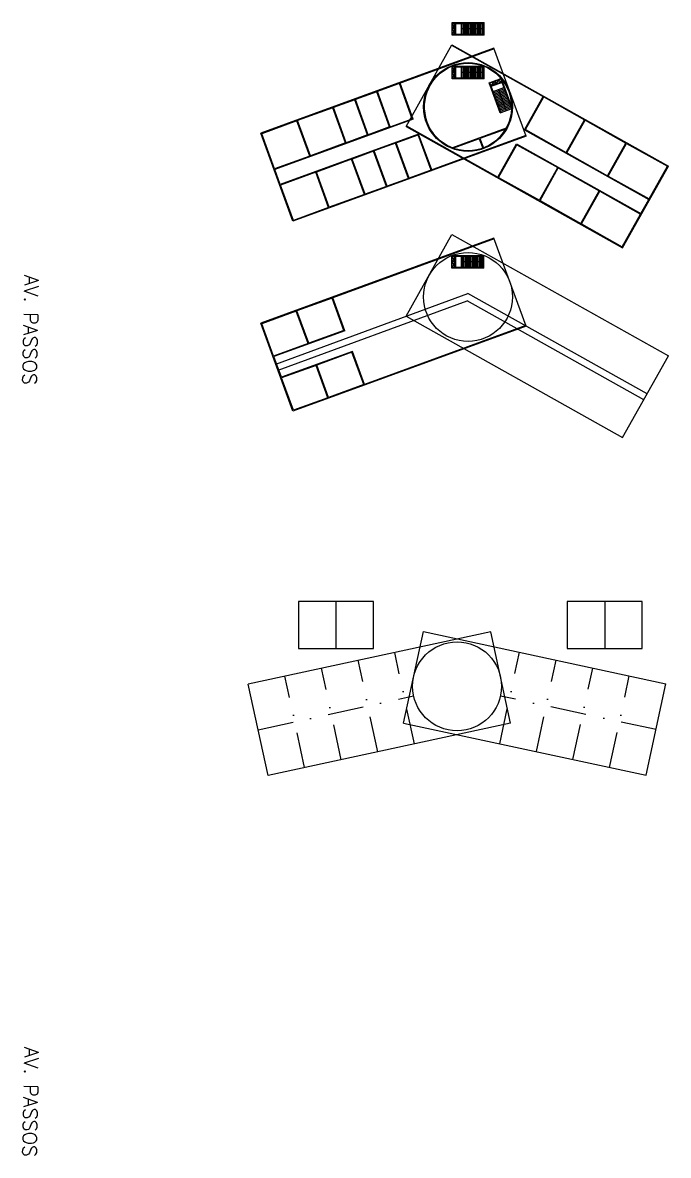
# Model space of a CAD drawing. Header units: millimetres. Extents: x -210 to 1173, y -437 to 320.
# Drawn here: x 884.2 to 1022.2, y 77.6 to 319.6 of the extents above; entities that cross this region are included whole.
import ezdxf

# ---------------------------------------------------------------- set-up
doc = ezdxf.new("R2010")
doc.units = ezdxf.units.MM
doc.header["$LTSCALE"] = 0.3
doc.linetypes.add('DASHDOTX2', pattern=[50.8, 25.4, -12.7, 0, -12.7])
doc.linetypes.add('DASHED2', pattern=[9.525, 6.35, -3.175])
for name, color, linetype in [('551', 255, 'Continuous'), ('CORTE', 6, 'Continuous'), ('PROJEÇÃO', 1, 'DASHED2'), ('VISTA PERTO', 3, 'Continuous')]:
    doc.layers.add(name, color=color, linetype=linetype)
doc.styles.add('ROMANS', font='romans.shx')

msp = doc.modelspace()

# ---------------------------------------------------------------- linework, layer by layer
for p, q in [((975.905, 267.165), (975.905, 269.865)), ((975.905, 269.865), (982.755, 269.865)), ((975.905, 269.715), (982.755, 269.715)), ((976.605, 269.715), (975.905, 268.515)), ((976.605, 268.515), (975.905, 269.715)), ((976.605, 267.315), (976.605, 269.715)), ((976.755, 267.315), (976.755, 269.715)), ((977.955, 267.315), (977.955, 269.715)), ((978.255, 267.315), (978.255, 269.715)), ((978.555, 267.315), (978.555, 269.715)), ((978.855, 267.315), (978.855, 269.715)), ((979.155, 267.315), (979.155, 269.715)), ((979.455, 267.315), (979.455, 269.715)), ((979.755, 267.315), (979.755, 269.715)), ((980.055, 267.315), (980.055, 269.715)), ((980.355, 267.315), (980.355, 269.715)), ((980.655, 267.315), (980.655, 269.715)), ((980.955, 267.315), (980.955, 269.715)), ((981.255, 267.315), (981.255, 269.715)), ((981.555, 267.315), (981.555, 269.715)), ((981.855, 267.315), (981.855, 269.715)), ((982.155, 267.315), (982.155, 269.715)), ((982.455, 267.315), (982.455, 269.715)), ((982.755, 267.165), (982.755, 269.865)), ((976.605, 268.515), (975.905, 268.515)), ((976.605, 268.515), (975.905, 267.315)), ((975.905, 268.515), (976.605, 267.315)), ((982.755, 267.315), (975.905, 267.315)), ((982.755, 267.165), (975.905, 267.165)), ((982.755, 268.515), (977.955, 268.515))]:
    msp.add_line(p, q)
at = {"layer": 'CORTE'}
for p, q in [((975.937, 316.92), (975.937, 319.62)), ((975.937, 319.62), (982.787, 319.62)), ((975.937, 319.47), (982.787, 319.47)), ((976.637, 319.47), (975.937, 318.27)), ((976.637, 318.27), (975.937, 319.47)), ((976.637, 317.07), (976.637, 319.47)), ((976.787, 317.07), (976.787, 319.47)), ((977.987, 317.07), (977.987, 319.47)), ((978.287, 317.07), (978.287, 319.47)), ((978.587, 317.07), (978.587, 319.47)), ((978.887, 317.07), (978.887, 319.47)), ((979.187, 317.07), (979.187, 319.47)), ((979.487, 317.07), (979.487, 319.47)), ((979.787, 317.07), (979.787, 319.47)), ((980.087, 317.07), (980.087, 319.47)), ((980.387, 317.07), (980.387, 319.47)), ((980.687, 317.07), (980.687, 319.47)), ((980.987, 317.07), (980.987, 319.47)), ((981.287, 317.07), (981.287, 319.47)), ((981.587, 317.07), (981.587, 319.47)), ((981.887, 317.07), (981.887, 319.47)), ((982.187, 317.07), (982.187, 319.47)), ((982.487, 317.07), (982.487, 319.47)), ((982.787, 316.92), (982.787, 319.62)), ((976.637, 318.27), (975.937, 318.27)), ((976.637, 318.27), (975.937, 317.07)), ((975.937, 318.27), (976.637, 317.07)), ((982.787, 317.07), (975.937, 317.07)), ((982.787, 318.27), (977.987, 318.27)), ((966.14, 297.467), (975.923, 314.911)), ((975.85, 314.78), (995.387, 303.824)), ((975.923, 314.911), (1022.15, 288.987)), ((982.787, 316.92), (975.937, 316.92)), ((984.894, 314.147), (935.106, 295.979)), ((984.946, 314.007), (960.005, 304.905)), ((991.75, 295.359), (984.894, 314.147)), ((975.937, 307.608), (975.937, 310.308)), ((975.937, 310.308), (982.787, 310.308)), ((975.937, 310.158), (982.787, 310.158)), ((976.637, 310.158), (975.937, 308.958)), ((976.637, 308.958), (975.937, 310.158)), ((976.637, 307.758), (976.637, 310.158)), ((976.787, 307.758), (976.787, 310.158)), ((977.987, 307.758), (977.987, 310.158)), ((978.287, 307.758), (978.287, 310.158)), ((978.587, 307.758), (978.587, 310.158)), ((978.887, 307.758), (978.887, 310.158)), ((979.187, 307.758), (979.187, 310.158)), ((979.487, 307.758), (979.487, 310.158)), ((979.787, 307.758), (979.787, 310.158)), ((980.087, 307.758), (980.087, 310.158)), ((980.387, 307.758), (980.387, 310.158)), ((980.687, 307.758), (980.687, 310.158)), ((980.987, 307.758), (980.987, 310.158)), ((981.287, 307.758), (981.287, 310.158)), ((981.587, 307.758), (981.587, 310.158)), ((981.887, 307.758), (981.887, 310.158)), ((982.187, 307.758), (982.187, 310.158)), ((982.487, 307.758), (982.487, 310.158)), ((982.787, 307.608), (982.787, 310.308)), ((971.863, 307.672), (971.986, 307.603)), ((971.937, 307.803), (972.083, 307.721)), ((976.637, 308.958), (975.937, 308.958)), ((976.637, 308.958), (975.937, 307.758)), ((975.937, 308.958), (976.637, 307.758)), ((982.787, 307.758), (975.937, 307.758)), ((982.787, 307.608), (975.937, 307.608)), ((982.787, 308.958), (977.987, 308.958)), ((983.885, 306.79), (986.421, 307.716)), ((985.393, 306.595), (986.28, 307.664)), ((986.28, 307.664), (988.628, 301.229)), ((986.421, 307.716), (988.769, 301.281)), ((967.444, 299.104), (964.702, 306.619)), ((967.636, 299.014), (964.842, 306.671)), ((986.233, 300.355), (983.885, 306.79)), ((986.374, 300.406), (984.026, 306.841)), ((985.393, 306.595), (984.026, 306.841)), ((985.153, 307.253), (984.266, 306.184)), ((984.266, 306.184), (986.52, 307.007)), ((984.317, 306.043), (986.572, 306.866)), ((984.728, 304.916), (986.983, 305.738)), ((984.831, 304.634), (987.086, 305.456)), ((984.934, 304.352), (987.189, 305.175)), ((985.393, 306.595), (985.153, 307.253)), ((986.52, 307.007), (985.153, 307.253)), ((987.501, 300.818), (985.856, 305.327)), ((955.167, 303.14), (950.61, 301.477)), ((957.909, 295.624), (955.167, 303.14)), ((959.864, 304.854), (955.307, 303.191)), ((958.05, 295.676), (955.307, 303.191)), ((962.606, 297.338), (959.864, 304.854)), ((962.747, 297.39), (960.005, 304.905)), ((970.127, 304.576), (970.298, 304.48)), ((970.2, 304.706), (970.345, 304.625)), ((985.037, 304.07), (987.291, 304.893)), ((985.14, 303.788), (987.394, 304.611)), ((985.243, 303.506), (987.497, 304.329)), ((985.345, 303.225), (987.6, 304.047)), ((985.448, 302.943), (987.703, 303.766)), ((985.551, 302.661), (987.806, 303.484)), ((985.654, 302.379), (987.909, 303.202)), ((985.757, 302.097), (988.011, 302.92)), ((985.86, 301.816), (988.114, 302.638)), ((991.401, 296.715), (995.387, 303.824)), ((991.605, 296.773), (995.518, 303.751)), ((995.518, 303.751), (1004.24, 298.859)), ((950.47, 301.426), (942.954, 298.683)), ((953.212, 293.91), (950.47, 301.426)), ((953.353, 293.962), (950.61, 301.477)), ((985.962, 301.534), (988.217, 302.356)), ((986.063, 301.259), (988.317, 302.082)), ((986.166, 300.977), (988.42, 301.8)), ((986.23, 300.362), (988.767, 301.288)), ((986.268, 300.695), (988.523, 301.518)), ((942.813, 298.632), (935.298, 295.889)), ((967.636, 299.014), (938.092, 288.233)), ((945.556, 291.117), (942.813, 298.632)), ((945.697, 291.168), (942.954, 298.683)), ((962.747, 297.39), (967.444, 299.104)), ((1000.327, 291.882), (1004.24, 298.859)), ((1000.458, 291.808), (1004.371, 298.786)), ((1004.371, 298.786), (1013.093, 293.895)), ((941.962, 277.191), (935.106, 295.979)), ((938.041, 288.374), (935.298, 295.889)), ((968.802, 295.82), (939.258, 285.039)), ((991.75, 295.359), (941.962, 277.191)), ((957.909, 295.624), (953.353, 293.962)), ((962.606, 297.338), (958.05, 295.676)), ((964.015, 293.914), (968.712, 295.628)), ((966.14, 297.467), (1012.368, 271.543)), ((966.214, 297.598), (985.751, 286.641)), ((991.699, 295.5), (966.758, 286.399)), ((971.455, 288.113), (968.712, 295.628)), ((971.596, 288.164), (968.802, 295.82)), ((987.533, 297.077), (976.009, 292.872)), ((987.418, 296.876), (981.893, 294.86)), ((991.401, 296.715), (1017.96, 281.821)), ((991.605, 296.773), (1000.327, 291.882)), ((953.212, 293.91), (945.697, 291.168)), ((963.874, 293.863), (959.318, 292.2)), ((966.617, 286.347), (963.874, 293.863)), ((966.758, 286.399), (964.015, 293.914)), ((981.752, 294.808), (976.226, 292.792)), ((981.752, 294.808), (982.487, 292.795)), ((981.893, 294.86), (982.628, 292.846)), ((985.751, 286.641), (989.738, 293.75)), ((985.882, 286.568), (989.795, 293.546)), ((989.738, 293.75), (1016.296, 278.856)), ((989.795, 293.546), (998.517, 288.654)), ((1009.18, 286.917), (1013.093, 293.895)), ((1009.311, 286.843), (1013.224, 293.821)), ((1013.224, 293.821), (1021.946, 288.93)), ((945.556, 291.117), (938.041, 288.374)), ((954.48, 290.435), (946.965, 287.692)), ((957.223, 282.919), (954.48, 290.435)), ((959.177, 292.149), (954.621, 290.486)), ((957.364, 282.971), (954.621, 290.486)), ((961.92, 284.633), (959.177, 292.149)), ((962.061, 284.685), (959.318, 292.2)), ((1000.458, 291.808), (1009.18, 286.917)), ((939.258, 285.039), (938.092, 288.233)), ((994.604, 281.677), (998.517, 288.654)), ((994.735, 281.603), (998.648, 288.581)), ((998.648, 288.581), (1007.37, 283.69)), ((1012.368, 271.543), (1022.15, 288.987)), ((1018.033, 281.952), (1021.946, 288.93)), ((946.824, 287.641), (939.309, 284.898)), ((949.567, 280.125), (946.824, 287.641)), ((949.708, 280.177), (946.965, 287.692)), ((966.617, 286.347), (962.061, 284.685)), ((985.882, 286.568), (994.604, 281.677)), ((1009.311, 286.843), (1018.033, 281.952)), ((942.051, 277.383), (939.309, 284.898)), ((961.92, 284.633), (957.364, 282.971)), ((1003.457, 276.712), (1007.37, 283.69)), ((1003.588, 276.639), (1007.501, 283.616)), ((1007.501, 283.616), (1016.223, 278.725)), ((957.223, 282.919), (949.708, 280.177)), ((994.735, 281.603), (1003.457, 276.712)), ((1016.296, 278.856), (1017.96, 281.821)), ((949.567, 280.125), (942.051, 277.383)), ((1012.31, 271.747), (1016.223, 278.725)), ((1003.588, 276.639), (1012.31, 271.747)), ((984.894, 273.559), (935.106, 255.39)), ((966.14, 256.878), (975.923, 274.322)), ((975.923, 274.322), (1022.15, 248.398)), ((991.75, 254.77), (984.894, 273.559)), ((984.946, 273.418), (950.47, 260.837)), ((950.329, 260.785), (942.813, 258.043)), ((952.848, 253.881), (950.329, 260.785)), ((953.041, 253.791), (950.47, 260.837)), ((942.672, 257.991), (935.298, 255.3)), ((945.192, 251.087), (942.672, 257.991)), ((945.333, 251.138), (942.813, 258.043)), ((966.14, 256.878), (1012.368, 230.954)), ((941.962, 236.602), (935.106, 255.39)), ((937.818, 248.396), (935.298, 255.3)), ((991.75, 254.77), (941.962, 236.602)), ((991.699, 254.911), (957.223, 242.33)), ((953.041, 253.791), (937.869, 248.255)), ((952.848, 253.881), (945.333, 251.138)), ((945.192, 251.087), (937.818, 248.396)), ((954.652, 249.376), (939.48, 243.84)), ((957.223, 242.33), (954.652, 249.376)), ((939.48, 243.84), (937.869, 248.255)), ((954.562, 249.184), (947.047, 246.441)), ((957.082, 242.279), (954.562, 249.184)), ((1012.368, 230.954), (1022.15, 248.398)), ((946.906, 246.39), (939.532, 243.699)), ((949.426, 239.485), (946.906, 246.39)), ((949.567, 239.537), (947.047, 246.441)), ((942.051, 236.794), (939.532, 243.699)), ((957.082, 242.279), (949.567, 239.537)), ((949.426, 239.485), (942.051, 236.794)), ((951.151, 195.924), (951.151, 185.924)), ((1008.563, 195.924), (1008.563, 185.924)), ((984.221, 189.49), (932.413, 178.315)), ((965.603, 169.983), (969.82, 189.534)), ((969.82, 189.534), (1021.628, 178.358)), ((988.439, 169.94), (984.221, 189.49)), ((936.63, 158.764), (932.413, 178.315)), ((1017.411, 158.808), (1021.628, 178.358)), ((988.439, 169.94), (936.63, 158.764)), ((965.603, 169.983), (1017.411, 158.808))]:
    msp.add_line(p, q, dxfattribs=at)
for points in [[(943.151, 185.924), (959.151, 185.924), (959.151, 195.924), (943.151, 195.924)], [(1000.563, 185.924), (1016.563, 185.924), (1016.563, 195.924), (1000.563, 195.924)]]:
    msp.add_lwpolyline(points, close=True, dxfattribs=at)
for centre, radius in [((979.352, 301.604), 9.5), ((979.352, 301.604), 9.5), ((979.352, 301.604), 9.35), ((979.352, 261.015), 9.5), ((977.013, 177.824), 9.5)]:
    msp.add_circle(centre, radius, dxfattribs=at)
msp.add_arc((979.352, 301.604), 9.35, 290.5074, 289.58821, dxfattribs=at)
at = {"layer": 'PROJEÇÃO', "linetype": 'DASHDOTX2'}
for p, q in [((967.911, 165.512), (963.694, 185.062)), ((986.131, 165.555), (990.348, 185.106)), ((952.27, 162.138), (948.053, 181.688)), ((960.091, 163.825), (955.873, 183.375)), ((993.951, 163.868), (998.168, 183.419)), ((1001.771, 162.182), (1005.988, 181.732)), ((944.45, 160.451), (940.233, 180.001)), ((1009.591, 160.495), (1013.808, 180.045)), ((934.522, 168.539), (967.731, 175.796)), ((1019.52, 168.583), (986.284, 175.752))]:
    msp.add_line(p, q, dxfattribs=at)
at = {"layer": 'VISTA PERTO'}
for p, q in [((938.292, 246.653), (979.326, 261.751)), ((1017.601, 240.287), (979.326, 261.751)), ((938.776, 245.339), (979.204, 260.215)), ((1016.916, 239.066), (979.204, 260.215))]:
    msp.add_line(p, q, dxfattribs=at)

# ---------------------------------------------------------------- texts
at = {"layer": '551', "color": 250, "style": 'ROMANS'}
for p in [(884.624, 265.745), (884.624, 100.794)]:
    msp.add_text('AV. PASSOS', height=3, rotation=268.95307, dxfattribs=at).set_placement(p)

doc.saveas('drawing.dxf')
